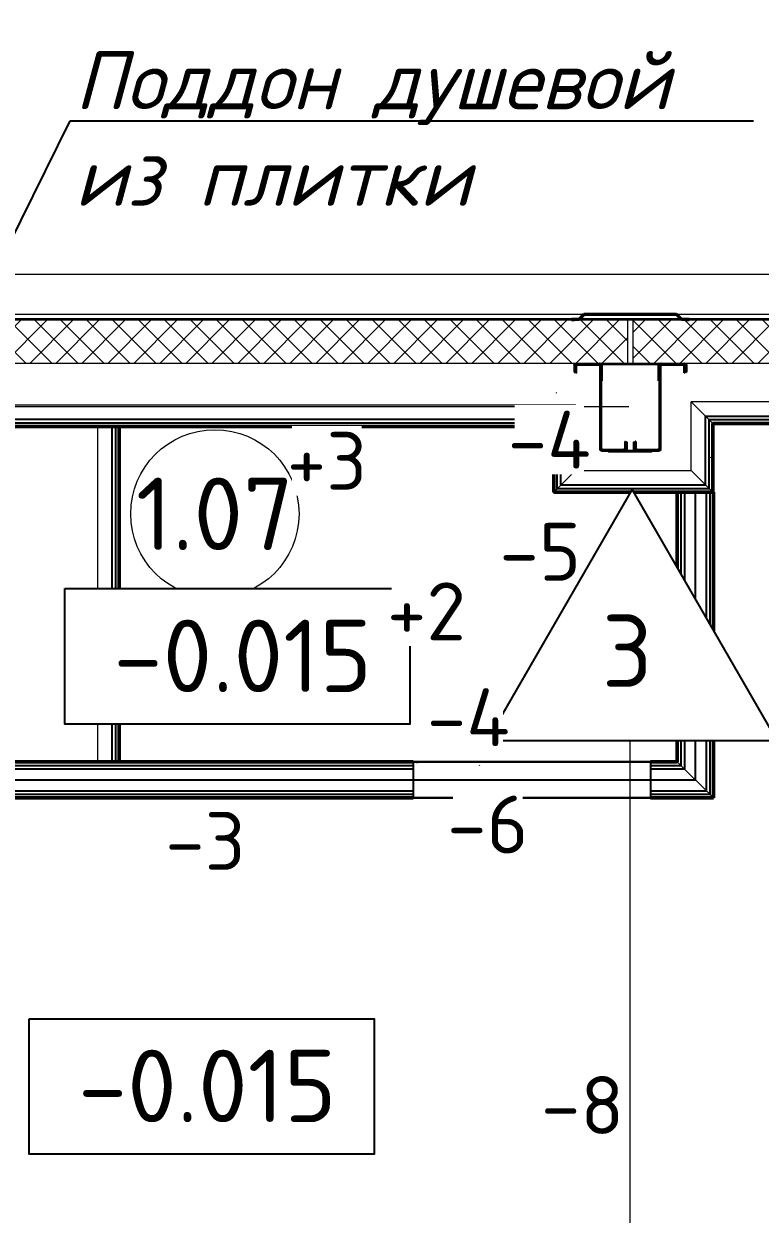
# Model space of a CAD drawing. Header units: metres. Extents: x -7665 to -5405, y -4871 to -3608.
# Drawn here: x -5509.581 to -5507.038, y -4856.671 to -4852.559 of the extents above; entities that cross this region are included whole.
import ezdxf
from ezdxf import colors
from ezdxf.entities.mleader import LeaderData, LeaderLine
from ezdxf.enums import TextEntityAlignment as Align
from ezdxf.math import Vec2, Vec3

# ---------------------------------------------------------------- set-up
doc = ezdxf.new("R2010")
doc.units = ezdxf.units.M
doc.linetypes.add('_ШТР__3__1_5_', pattern=[4.5, 3, -1.5])
doc.linetypes.add('Xref_level ST-8$0$DASHDOT', pattern=[25.4, 12.7, -6.35, 0, -6.35])
for name, color, linetype in [('01', 123, 'Continuous'), ('A-Wall', 113, 'Continuous'), ('Part', 7, 'Continuous'), ('высотные отклонения', 7, 'Continuous'), ('Лестницы', 7, 'Continuous'), ('Стены ГКЛ (графика)', 7, 'Continuous')]:
    doc.layers.add(name, color=color, linetype=linetype)
for name, color, linetype, lineweight in [('_4-3_ маркировка на кладочных планах АР', 7, 'Continuous', 0), ('S-WALL-PATT', 7, 'Continuous', 0), ('Выноски', 7, 'Continuous', 15), ('Обобщенные модели', 7, 'Continuous', 18), ('ОСИ', 250, 'Xref_level ST-8$0$DASHDOT', 5), ('Цоколь', 252, 'Continuous', 18)]:
    doc.layers.add(name, color=color, linetype=linetype, lineweight=lineweight)
doc.layers.add('_5-1_Площадь помещений', color=2, linetype='Continuous', lineweight=30, plot=False)
doc.layers.add('ГКЛ (контур)', color=255, linetype='Continuous', plot=False)
doc.layers.add('ГКЛ Откосы (контур)', color=7, linetype='Continuous', plot=False)
doc.styles.add('PDF ISOCPEUR Italic', font='isocpeui.ttf')
doc.styles.add('Норм 2.5', font='isocpeur.ttf', dxfattribs={"height": 2.5})
pattern_1 = [(0, (12, 6), (3, 300), [3, -300]), (10, (108, 12), (-49.14003004104248, 295.9632704366632), [2.999999999999999, -299.9999999999998]), (20, (54, 78), (-99.78696513534288, 282.9338466657496), [3, -300]), (29.99999999999999, (120, 126), (-147.4019237886467, 261.3076211353316), [3, -300]), (40, (42.00000000000001, 144), (-190.5381495766049, 231.741695764753), [2.999999999999999, -299.9999999999998]), (49.99999999999999, (66, 216), (-227.8849701066338, 195.1344162353187), [3, -300]), (59.99999999999999, (24, 270), (-258.3076211353316, 152.5980762113534), [3, -300]), (70, (120, 264), (-280.8817258057955, 105.4251208600584), [2.999999999999999, -299.9999999999998]), (80, (192, 276), (-294.9213813706616, 55.04887655911575), [2.999999999999999, -299.9999999999998]), (90, (228, 204), (-300, 3.000000000000018), [3, -300]), (99.99999999999997, (288, 198), (-295.9632704366632, -49.14003004104247), [3, -299.9999999999999]), (110, (288, 90), (-282.9338466657496, -99.78696513534288), [3, -300]), (120, (234, 54), (-261.3076211353316, -147.4019237886466), [2.999999999999999, -299.9999999999998]), (130, (150, 72), (-231.741695764753, -190.5381495766049), [3, -300]), (140, (204, 126), (-195.1344162353188, -227.8849701066338), [3, -300]), (150, (150, 180), (-152.5980762113533, -258.3076211353316), [3, -300]), (160.0000000000001, (276, 12), (-105.4251208600585, -280.8817258057954), [3, -300])]
pattern_2 = [(45, (0, 0), (-44.90128060534577, 44.90128060534577), []), (135, (0, 0), (-44.90128060534577, -44.90128060534576), [])]

# ---------------------------------------------------------------- blocks, each defined once
blk = doc.blocks.new('*U78')
at = {"layer": 'A-Wall', "linetype": 'Continuous', "lineweight": 18}
h = blk.add_hatch(dxfattribs=at)
h.set_pattern_fill('GENERAL_TEXTURE', color=30, scale=300, style=0, pattern_type=2)
h.set_pattern_definition(pattern_1)
h.paths.add_polyline_path([(12.5, 0), (12.5, -12.5), (530.7155004115775, -12.5), (530.7155004115775, 0)], flags=0)
at = {"layer": 'A-Wall', "color": 30, "linetype": 'Continuous', "lineweight": 50}
blk.add_line((0.8847013400118158, -1.347017690507073), (237.8847013400118, -1.347017690507073), dxfattribs=at)
at = {"layer": 'A-Wall', "color": 11, "linetype": 'Continuous', "lineweight": 25}
for p, q in [((13.38470134001181, -13.84701769050707), (250.3847013400118, -13.84701769050707)), ((25.88470134001181, -26.34701769050707), (262.8847013400118, -26.34701769050707))]:
    blk.add_line(p, q, dxfattribs=at)
at = {"layer": 'A-Wall', "color": 8, "linetype": 'Continuous', "lineweight": 0}
blk.add_line((75.8847013400118, -76.34701769050707), (312.8847013400118, -76.34701769050707), dxfattribs=at)
for points in [[(75.8847013400118, -76.34701769050707), (0.8847013400118158, -1.347017690507073)], [(312.8847013400118, -76.34701769050707), (237.8847013400118, -1.347017690507073)]]:
    blk.add_lwpolyline(points, dxfattribs=at)
blk = doc.blocks.new('*U79')
at = {"layer": 'A-Wall', "linetype": 'Continuous', "lineweight": 18}
h = blk.add_hatch(dxfattribs=at)
h.set_pattern_fill('GENERAL_TEXTURE', color=30, scale=300, style=0, pattern_type=2)
h.set_pattern_definition(pattern_1)
h.paths.add_polyline_path([(12.5, 0), (12.5, -12.5), (530.7155004115775, -12.5), (530.7155004115775, 0)], flags=0)
at = {"layer": 'A-Wall', "color": 30, "linetype": 'Continuous', "lineweight": 50}
blk.add_line((0.8847013400118158, -1.347017690507073), (2890.358145456779, -1.347017690507073), dxfattribs=at)
at = {"layer": 'A-Wall', "color": 11, "linetype": 'Continuous', "lineweight": 25}
for p, q in [((0.8847013400118158, -13.84701769050707), (2902.858145456779, -13.84701769050707)), ((0.8847013400118158, -26.34701769050707), (2915.358145456779, -26.34701769050707))]:
    blk.add_line(p, q, dxfattribs=at)
at = {"layer": 'A-Wall', "color": 8, "linetype": 'Continuous', "lineweight": 0}
blk.add_line((0.8847013400118158, -76.34701769050706), (2965.358145456779, -76.34701769050707), dxfattribs=at)
for points in [[(0.8847013400118158, -1.347017690507073), (0.8847013400118158, -76.34701769050706)], [(2965.358145456779, -76.34701769050707), (2890.358145456779, -1.347017690507073)]]:
    blk.add_lwpolyline(points, dxfattribs=at)
blk = doc.blocks.new('Колонна К2')
at = {"layer": 'Part'}
for p, q in [((-105, 146), (-104.9338393723592, 146.9250464488287)), ((-105, -141), (-105, 146)), ((-102.4529647831805, 146.5683505327906), (-102.5, 145.9107122735586)), ((-102.5, -141.0892877264414), (-102.5, 145.9107122735586)), ((-102.5, 143.5892877264414), (-102.440160356462, 144.4259552691365)), ((-102.5, -143.4107122735586), (-102.5, 143.5892877264414)), ((-99.95928576774895, 144.0692593530985), (-100, 143.5)), ((-100, -143.5), (-100, 143.5)), ((-100, -140.0001452717697), (-100, 139.9998547282303)), ((-99.42504644859582, 152.4338393722428), (-98.5, 152.5)), ((-98.41071227332577, 150), (-99.06835053255782, 149.9529647834133)), ((-98.5, 152.5), (-17.5, 152.5)), ((-98.41071227332577, 150), (-17.58928772620857, 150)), ((-96.92595526902005, 149.9401603563456), (-96.08928772620857, 150)), ((-96, 147.5), (-96.56925935298204, 147.4592857675161)), ((-96.08928772620857, 150), (-22.91071227332577, 150)), ((-96, 147.5), (-23, 147.5)), ((-22.43074064701796, 147.4592857675161), (-23, 147.5)), ((-22.91071227332577, 150), (-22.07404473097995, 149.9401603563456)), ((-19, 143.5), (-19.04071423225105, 144.0692593530985)), ((-19, 120), (-19, 143.5)), ((-16.93164946697652, 149.9529647834133), (-17.58928772620857, 150)), ((-17.5, 152.5), (-16.57495355140418, 152.4338393722428)), ((-16.559839643538, 144.4259552691365), (-16.5, 143.5892877264414)), ((-16.5, 120), (-16.5, 143.5892877264414)), ((-13.5, 145.9107122735586), (-13.54703521635383, 146.5683505327906)), ((-13.5, 122.5), (-13.5, 145.9107122735586)), ((-11.06616062764078, 146.9250464488287), (-11, 146)), ((-11, 146), (-11, 122.5)), ((11, 146), (11.06616062764078, 146.9250464488287)), ((11, 122.5), (11, 146)), ((13.54703521681949, 146.5683505327906), (13.5, 145.9107122735586)), ((13.5, 145.9107122735586), (13.5, 122.5)), ((16.5, 143.5892877264414), (16.559839643538, 144.4259552691365)), ((16.5, 120), (16.5, 143.5892877264414)), ((16.57495355140418, 152.4338393722428), (17.5, 152.5)), ((17.58928772667423, 150), (16.93164946744218, 149.9529647834133)), ((17.5, 152.5), (98.5, 152.5)), ((17.58928772667423, 150), (98.41071227379143, 150)), ((19.04071423271671, 144.0692593530985), (19, 143.5)), ((19, 120), (19, 143.5)), ((22.07404473097995, 149.9401603563456), (22.91071227379143, 150)), ((23, 147.5), (22.43074064701796, 147.4592857675161)), ((22.91071227379143, 150), (96.08928772667423, 150)), ((23, 147.5), (96, 147.5)), ((96.56925935298204, 147.4592857675161), (96, 147.5)), ((96.08928772667423, 150), (96.92595526902005, 149.9401603563456)), ((99.06835053302348, 149.9529647834133), (98.41071227379143, 150)), ((98.5, 152.5), (99.42504644859582, 152.4338393722428)), ((100, 143.5), (99.95928576774895, 144.0692593530985)), ((100, -143.5), (100, 143.5)), ((100, -140.0001452717697), (100, 139.9998547282303)), ((102.440160356462, 144.4259552691365), (102.5, 143.5892877264414)), ((102.5, 145.9107122735586), (102.4529647836462, 146.5683505327906)), ((102.5, -141.0892877264414), (102.5, 145.9107122735586)), ((102.5, -143.4107122735586), (102.5, 143.5892877264414)), ((104.9338393723592, 146.9250464488287), (105, 146)), ((105, -141), (105, 146)), ((-19, 120), (-16.5, 120)), ((-11, 122.5), (-13.5, 122.5)), ((13.5, 122.5), (11, 122.5)), ((19, 120), (16.5, 120)), ((-194, -143.5), (-194, -120)), ((-194, -120), (-191.5, -120)), ((-191.5, -120), (-191.5, -143.4107122735586)), ((-188.5, -117.5), (-186, -117.5)), ((-188.5, -141.0892877264414), (-188.5, -117.5)), ((-186, -117.5), (-186, -141)), ((-100, -143.5), (-100, -89.93383938604177)), ((-100, -89.93383938604177), (-97.5, -89.93383938604177)), ((-97.5, -89.93383938604177), (-97.47648239159025, -143.7395314031746)), ((97.5, -89.93383938604177), (97.47648239159025, -143.7395314031746)), ((100, -89.93383938604177), (97.5, -89.93383938604177)), ((100.0330803138204, -143.9625232244143), (100, -89.93383938604177)), ((188.5, -117.5), (186, -117.5)), ((186, -117.5), (186, -141)), ((188.5, -141.0892877264414), (188.5, -117.5)), ((191.5, -120), (191.5, -120)), ((191.5, -120), (191.5, -120)), ((191.5, -143.4107122735586), (191.5, -120)), ((191.5, -120), (194, -120)), ((194, -143.5), (194, -120)), ((-193.9338393723592, -144.4250464488287), (-194, -143.5)), ((-191.5, -143.4107122735586), (-191.4529647831805, -144.0683505327906)), ((-188.440160356462, -141.9259552691365), (-188.5, -141.0892877264414)), ((-187.5, -150), (-188.4250464485958, -149.9338393722428)), ((-188.0683505325578, -147.4529647834133), (-187.4107122733258, -147.5)), ((-187.5, -150), (-106.5, -150)), ((-187.4107122733258, -147.5), (-106.5892877262086, -147.5)), ((-186, -141), (-185.9592857672833, -141.5692593530985)), ((-182.0892877262086, -147.5), (-182.9259552690201, -147.4401603563456)), ((-182.569259352982, -144.9592857675161), (-182, -145)), ((-182.0892877262086, -147.5), (-108.9107122733258, -147.5)), ((-182, -145), (-109, -145)), ((-109, -145), (-108.430740647018, -144.9592857675161)), ((-108.0740447309799, -147.4401603563456), (-108.9107122733258, -147.5)), ((-106.5892877262086, -147.5), (-105.9316494669765, -147.4529647834133)), ((-105.5749535514042, -149.9338393722428), (-106.5, -150)), ((-105.040714232251, -141.5692593530985), (-105, -141)), ((-102.5, -141.0892877264414), (-102.559839643538, -141.9259552691365)), ((-102.5470352163538, -144.0683505327906), (-102.5, -143.4107122735586)), ((-99.93383937235922, -144.4250464488287), (-100, -143.5)), ((-97.5, -143.4107122735586), (-97.4529647831805, -144.0683505327906)), ((-94.42504644854769, -149.9338393722575), (94.42504644854789, -149.9338393722575)), ((-94.06835053264085, -147.4529647834324), (94.06835053264102, -147.4529647834324)), ((97.5, -143.4107122735586), (97.4529647831805, -144.0683505327906)), ((99.93383937235922, -144.4250464488287), (100, -143.5)), ((100.0661606276408, -144.4250464488287), (100, -143.5)), ((102.559839643538, -141.9259552691365), (102.5, -141.0892877264414)), ((102.5, -143.4107122735586), (102.5470352168195, -144.0683505327906)), ((105, -141), (105.0407142327167, -141.5692593530985)), ((106.5, -150), (105.5749535514042, -149.9338393722428)), ((105.9316494674422, -147.4529647834133), (106.5892877266742, -147.5)), ((106.5, -150), (187.5, -150)), ((106.5892877266742, -147.5), (187.4107122737914, -147.5)), ((108.9107122737914, -147.5), (108.0740447309799, -147.4401603563456)), ((108.430740647018, -144.9592857675161), (109, -145)), ((108.9107122737914, -147.5), (182.0892877266742, -147.5)), ((109, -145), (182, -145)), ((182, -145), (182.569259352982, -144.9592857675161)), ((182.9259552690201, -147.4401603563456), (182.0892877266742, -147.5)), ((185.959285767749, -141.5692593530985), (186, -141)), ((187.4107122737914, -147.5), (188.0683505330235, -147.4529647834133)), ((188.4250464485958, -149.9338393722428), (187.5, -150)), ((188.5, -141.0892877264414), (188.440160356462, -141.9259552691365)), ((191.4529647836462, -144.0683505327906), (191.5, -143.4107122735586)), ((194, -143.5), (193.9338393723592, -144.4250464488287))]:
    blk.add_line(p, q, dxfattribs=at)
blk.add_lwpolyline([(-74.99999999999999, 152.5), (-74.99999999999999, 154.5), (74.99999999999999, 154.5), (74.99999999999999, 152.5), (-74.99999999999999, 152.5)], dxfattribs=at)
for centre, radius, start, end in [((-98.5, 146), 6.499999999995562, 98.18181817978395, 171.8181818202161), ((-98.5, 146), 3.993614015769151, 98.18181817978395, 171.8181818202161), ((-96, 143.5), 6.506385984226687, 98.18181817978395, 171.8181818202161), ((-96, 143.5), 3.999999999991231, 98.18181817978395, 171.8181818202161), ((-23, 143.5), 3.999999999987617, 8.181818179783926, 81.81818182021608), ((-23, 143.5), 6.50638598422186, 8.181818179783926, 81.81818182021608), ((-17.5, 146), 3.993614015776985, 8.181818179783926, 81.81818182021608), ((-17.5, 146), 6.499999999989522, 8.181818179783926, 81.81818182021608), ((17.5, 146), 6.499999999999175, 98.18181817978395, 171.8181818202161), ((17.5, 146), 3.993614015773978, 98.18181817978395, 171.8181818202161), ((23, 143.5), 6.506385984229692, 98.18181817978395, 171.8181818202161), ((23, 143.5), 3.999999999996058, 98.18181817978395, 171.8181818202161), ((96, 143.5), 3.999999999996058, 8.181818179783926, 81.81818182021608), ((96, 143.5), 6.506385984231515, 8.181818179783926, 81.81818182021608), ((98.5, 146), 3.993614015764325, 8.181818179783926, 81.81818182021608), ((98.5, 146), 6.499999999989522, 8.181818179783926, 81.81818182021608), ((-187.5, -143.5), 6.499999999998569, 188.1818181797839, 261.8181818202161), ((-187.5, -143.5), 3.993614015776985, 188.1818181797839, 261.8181818202161), ((-182, -141), 6.506385984230301, 188.1818181797839, 261.8181818202161), ((-182, -141), 3.999999999987617, 188.1818181797839, 261.8181818202161), ((-109, -141), 3.999999999991231, 278.1818181797839, 351.8181818202161), ((-109, -141), 6.506385984226687, 278.1818181797839, 351.8181818202161), ((-106.5, -143.5), 3.993614015769151, 278.1818181797839, 351.8181818202161), ((-106.5, -143.5), 6.499999999999782, 278.1818181797839, 351.8181818202161), ((-93.5, -143.5), 6.499999999998569, 188.181818179784, 261.8181818202164), ((-93.5, -143.5), 3.993614015776985, 188.181818179784, 261.8181818202164), ((93.5, -143.5), 3.993614015776985, 278.1818181797836, 351.8181818202161), ((93.5, -143.5), 6.499999999998569, 278.1818181797836, 351.8181818202161), ((106.5, -143.5), 6.499999999993742, 188.1818181797839, 261.8181818202161), ((106.5, -143.5), 3.993614015764325, 188.1818181797839, 261.8181818202161), ((109, -141), 6.506385984231515, 188.1818181797839, 261.8181818202161), ((109, -141), 3.999999999996058, 188.1818181797839, 261.8181818202161), ((182, -141), 4.000000000000884, 278.1818181797839, 351.8181818202161), ((182, -141), 6.506385984222467, 278.1818181797839, 351.8181818202161), ((187.5, -143.5), 3.993614015778804, 278.1818181797839, 351.8181818202161), ((187.5, -143.5), 6.499999999999782, 278.1818181797839, 351.8181818202161)]:
    blk.add_arc(centre, radius, start, end, dxfattribs=at)
blk = doc.blocks.new('*U41')
at = {"layer": 'S-WALL-PATT', "lineweight": 0, "true_color": 0x636466}
h = blk.add_hatch(dxfattribs=at)
h.set_pattern_fill('ANSI37', color=251, scale=20)
h.set_pattern_definition(pattern_2)
h.paths.add_polyline_path([(-150, 0), (0, 1.4210854715202e-14), (0, 5979.999999999999), (-150, 5979.999999999999)])
at = {"color": 0}
blk.add_lwpolyline([(-150, 0), (0, 0), (0, 5979.999999999999), (-150, 5979.999999999999)], close=True, dxfattribs=at)
blk = doc.blocks.new('*U40')
at = {"layer": 'S-WALL-PATT', "lineweight": 0, "true_color": 0x636466}
h = blk.add_hatch(dxfattribs=at)
h.set_pattern_fill('ANSI37', color=251, scale=20)
h.set_pattern_definition(pattern_2)
h.paths.add_polyline_path([(-150, 0), (0, 1.4210854715202e-14), (0, 6349.999999999998), (-150, 6349.999999999998)])
at = {"color": 0}
blk.add_lwpolyline([(-150, 0), (0, 0), (0, 6349.999999999998), (-150, 6349.999999999998)], close=True, dxfattribs=at)
blk = doc.blocks.new('*U25')
at = {"layer": 'A-Wall', "linetype": 'Continuous', "lineweight": 18}
h = blk.add_hatch(dxfattribs=at)
h.set_pattern_fill('GENERAL_TEXTURE', color=30, scale=300, style=0, pattern_type=2)
h.set_pattern_definition(pattern_1)
h.paths.add_polyline_path([(12.5, 0), (12.5, -12.5), (530.7155004115775, -12.5), (530.7155004115775, 0)], flags=0)
at = {"layer": 'A-Wall', "color": 172, "linetype": 'Continuous', "lineweight": 50}
for p, q in [((-6.084907054898876, 0), (2331.923586368561, 0)), ((-6.084907054898876, -125), (2331.923586368561, -125))]:
    blk.add_line(p, q, dxfattribs=at)
at = {"layer": 'A-Wall', "color": 11, "linetype": 'Continuous', "lineweight": 25}
for p, q in [((-6.084907054898876, -12.5), (2331.923586368561, -12.5)), ((-6.084907054898876, -25), (2331.923586368561, -25)), ((-6.084907054898876, -100), (2331.923586368561, -100)), ((-6.084907054898876, -112.5), (2331.923586368561, -112.5))]:
    blk.add_line(p, q, dxfattribs=at)
at = {"layer": 'A-Wall', "color": 8, "linetype": 'Continuous', "lineweight": 0}
blk.add_lwpolyline([(2331.923586368561, 0), (2331.923586368561, -125)], dxfattribs=at)
blk = doc.blocks.new('*U27')
at = {"layer": 'A-Wall', "linetype": 'Continuous', "lineweight": 18}
h = blk.add_hatch(dxfattribs=at)
h.set_pattern_fill('GENERAL_TEXTURE', color=30, scale=300, style=0, pattern_type=2)
h.set_pattern_definition(pattern_1)
h.paths.add_polyline_path([(12.5, 0), (12.5, -12.5), (530.7155004115775, -12.5), (530.7155004115775, 0)], flags=0)
at = {"layer": 'A-Wall', "color": 172, "linetype": 'Continuous', "lineweight": 50}
for p, q in [((-465.7179730477509, -2.406636528450892e-14), (465.4096353306669, 9.839576960213453e-15)), ((-465.7179730477509, -125), (590.4096353306669, -125))]:
    blk.add_line(p, q, dxfattribs=at)
at = {"layer": 'A-Wall', "color": 11, "linetype": 'Continuous', "lineweight": 25}
for p, q in [((-465.7179730477509, -12.50000000000002), (477.9096353306669, -12.49999999999999)), ((-465.7179730477509, -25.00000000000002), (490.4096353306669, -24.99999999999999)), ((-465.7179730477509, -100), (565.4096353306669, -100)), ((-465.7179730477509, -112.5), (577.9096353306669, -112.5))]:
    blk.add_line(p, q, dxfattribs=at)
at = {"layer": 'A-Wall', "color": 8, "linetype": 'Continuous', "lineweight": 0}
blk.add_lwpolyline([(590.4096353306669, -125), (465.4096353306669, -4.371277754988551e-15)], dxfattribs=at)
blk = doc.blocks.new('*U26')
at = {"layer": 'A-Wall', "linetype": 'Continuous', "lineweight": 18}
h = blk.add_hatch(dxfattribs=at)
h.set_pattern_fill('GENERAL_TEXTURE', color=30, scale=300, style=0, pattern_type=2)
h.set_pattern_definition(pattern_1)
h.paths.add_polyline_path([(12.5, 0), (12.5, -12.5), (530.7155004115775, -12.5), (530.7155004115775, 0)], flags=0)
at = {"layer": 'A-Wall', "color": 172, "linetype": 'Continuous', "lineweight": 50}
for p, q in [((1074.961521215271, 5.554953455426456e-14), (1166.986513699871, 4.609414819675782e-14)), ((1074.961521215271, -124.9999999999999), (1291.986513699871, -125))]:
    blk.add_line(p, q, dxfattribs=at)
at = {"layer": 'A-Wall', "color": 11, "linetype": 'Continuous', "lineweight": 25}
for p, q in [((1074.961521215271, -12.49999999999994), (1179.486513699871, -12.49999999999995)), ((1074.961521215271, -24.99999999999995), (1191.986513699871, -24.99999999999995)), ((1074.961521215271, -99.99999999999994), (1266.986513699871, -99.99999999999996)), ((1074.961521215271, -112.4999999999999), (1279.486513699871, -112.5))]:
    blk.add_line(p, q, dxfattribs=at)
at = {"layer": 'A-Wall', "color": 8, "linetype": 'Continuous', "lineweight": 0}
blk.add_lwpolyline([(1291.986513699871, -125), (1166.986513699871, 3.188329348155582e-14)], dxfattribs=at)
blk = doc.blocks.new('*U36')
at = {"layer": 'A-Wall', "linetype": 'Continuous', "lineweight": 18}
h = blk.add_hatch(dxfattribs=at)
h.set_pattern_fill('GENERAL_TEXTURE', color=30, scale=300, style=0, pattern_type=2)
h.set_pattern_definition(pattern_1)
h.paths.add_polyline_path([(12.5, 0), (12.5, -12.5), (530.7155004115775, -12.5), (530.7155004115775, 0)], flags=0)
at = {"layer": 'A-Wall', "color": 11, "linetype": 'Continuous', "lineweight": 25}
for p, q in [((-24.11529865998818, -26.34701769050707), (2399.997220604, -26.34701769050707)), ((-11.61529865998818, -13.84701769050707), (2387.497220604, -13.84701769050707))]:
    blk.add_line(p, q, dxfattribs=at)
at = {"layer": 'A-Wall', "color": 114, "linetype": 'Continuous', "lineweight": 50}
blk.add_line((0.8847013400118158, -1.347017690507073), (2374.997220604, -1.347017690507073), dxfattribs=at)
at = {"layer": 'A-Wall', "color": 8, "linetype": 'Continuous', "lineweight": 0}
blk.add_line((-74.11529865998817, -76.34701769050707), (2449.997220604, -76.34701769050707), dxfattribs=at)
for points in [[(-74.11529865998817, -76.34701769050707), (0.8847013400118158, -1.347017690507073)], [(2449.997220604, -76.34701769050707), (2374.997220604, -1.347017690507073)]]:
    blk.add_lwpolyline(points, dxfattribs=at)
blk = doc.blocks.new('*U37')
at = {"layer": 'A-Wall', "linetype": 'Continuous', "lineweight": 18}
h = blk.add_hatch(dxfattribs=at)
h.set_pattern_fill('GENERAL_TEXTURE', color=30, scale=300, style=0, pattern_type=2)
h.set_pattern_definition(pattern_1)
h.paths.add_polyline_path([(12.5, 0), (12.5, -12.5), (530.7155004115775, -12.5), (530.7155004115775, 0)], flags=0)
at = {"layer": 'A-Wall', "color": 114, "linetype": 'Continuous', "lineweight": 50}
blk.add_line((0.8847013400118158, -1.347017690507073), (227.8847014592211, -1.347017690507073), dxfattribs=at)
at = {"layer": 'A-Wall', "color": 11, "linetype": 'Continuous', "lineweight": 25}
for p, q in [((13.38470134001181, -13.84701769050707), (240.3847014592211, -13.84701769050707)), ((25.88470134001181, -26.34701769050707), (252.8847014592211, -26.34701769050707))]:
    blk.add_line(p, q, dxfattribs=at)
at = {"layer": 'A-Wall', "color": 8, "linetype": 'Continuous', "lineweight": 0}
blk.add_line((75.8847013400118, -76.34701769050707), (302.8847014592211, -76.34701769050707), dxfattribs=at)
for points in [[(75.8847013400118, -76.34701769050707), (0.8847013400118158, -1.347017690507073)], [(302.8847014592211, -76.34701769050707), (227.8847014592211, -1.347017690507073)]]:
    blk.add_lwpolyline(points, dxfattribs=at)
blk = doc.blocks.new('*U38')
at = {"layer": 'A-Wall', "linetype": 'Continuous', "lineweight": 18}
h = blk.add_hatch(dxfattribs=at)
h.set_pattern_fill('GENERAL_TEXTURE', color=30, scale=300, style=0, pattern_type=2)
h.set_pattern_definition(pattern_1)
h.paths.add_polyline_path([(12.5, 0), (12.5, -12.5), (530.7155004115775, -12.5), (530.7155004115775, 0)], flags=0)
at = {"layer": 'A-Wall', "color": 114, "linetype": 'Continuous', "lineweight": 50}
blk.add_line((0.8847013400118158, -1.347017690507073), (550.7764735808776, -1.347017690507073), dxfattribs=at)
at = {"layer": 'A-Wall', "color": 11, "linetype": 'Continuous', "lineweight": 25}
for p, q in [((13.38470134001181, -13.84701769050707), (538.2764735808776, -13.84701769050707)), ((25.88470134001181, -26.34701769050707), (525.7764735808776, -26.34701769050707))]:
    blk.add_line(p, q, dxfattribs=at)
at = {"layer": 'A-Wall', "color": 8, "linetype": 'Continuous', "lineweight": 0}
blk.add_line((75.8847013400118, -76.34701769050707), (475.7764735808776, -76.34701769050707), dxfattribs=at)
for points in [[(75.8847013400118, -76.34701769050707), (0.8847013400118158, -1.347017690507073)], [(475.7764735808776, -76.34701769050707), (550.7764735808776, -1.347017690507073)]]:
    blk.add_lwpolyline(points, dxfattribs=at)
blk = doc.blocks.new('*U39')
at = {"layer": 'A-Wall', "linetype": 'Continuous', "lineweight": 18}
h = blk.add_hatch(dxfattribs=at)
h.set_pattern_fill('GENERAL_TEXTURE', color=30, scale=300, style=0, pattern_type=2)
h.set_pattern_definition(pattern_1)
h.paths.add_polyline_path([(12.5, 0), (12.5, -12.5), (530.7155004115775, -12.5), (530.7155004115775, 0)], flags=0)
at = {"layer": 'A-Wall', "color": 114, "linetype": 'Continuous', "lineweight": 50}
blk.add_line((-54.02678228119521, -1.347017690507073), (1104.100823872275, -1.347017690507073), dxfattribs=at)
at = {"layer": 'A-Wall', "color": 11, "linetype": 'Continuous', "lineweight": 25}
for p, q in [((-54.02678228119521, -13.84701769050707), (1104.100823872275, -13.84701769050707)), ((-54.02678228119521, -26.34701769050707), (1104.100823872275, -26.34701769050707))]:
    blk.add_line(p, q, dxfattribs=at)
at = {"layer": 'A-Wall', "color": 8, "linetype": 'Continuous', "lineweight": 0}
blk.add_line((-54.02678228119521, -76.34701769050707), (1104.100823872275, -76.34701769050707), dxfattribs=at)
for points in [[(-54.02678228119521, -1.347017690507073), (-54.02678228119521, -76.34701769050707)], [(1104.100823872275, -1.347017690507073), (1104.100823872275, -76.34701769050707)]]:
    blk.add_lwpolyline(points, dxfattribs=at)
blk = doc.blocks.new('*U180')
at = {"layer": 'Цоколь'}
for p, q in [((21889.99999999998, -9.094947017729282e-13), (0, 0)), ((21889.99999999998, -9.094947017729282e-13), (0, 0)), ((21889.99999999998, -2.588190451025184), (0, -2.588190451025184)), ((21889.99999999998, -5.485967929891558), (0, -5.485967929892468)), ((21889.99999999998, -19.86834022734274), (-9.094947017729282e-13, -19.86834022734365)), ((21889.99999999998, -158.0707920155728), (-9.094947017729282e-13, -158.0707920155728))]:
    blk.add_line(p, q, dxfattribs=at)
blk = doc.blocks.new('320мм_ФЭ_Стена_Стык вертикальный')
at = {"layer": 'Обобщенные модели', "lineweight": 9}
h = blk.add_hatch(dxfattribs=at)
h.set_pattern_fill('FP_4', color=256, style=0, pattern_type=2)
h.set_pattern_definition([(45, (210.0000000000036, 6.821210263296962e-13), (-106.0660171779821, 106.0660171779821), [])])
h.paths.add_polyline_path([(27265.00000000009, -294.9999999998949), (27282.00000000009, -277.9999999998988), (27281.58578643771, -276.9999999998947), (27264.58578643771, -293.9999999998951), (27155.41421356246, -293.9999999998948), (27138.41421356246, -276.9999999998943), (27138.00000000009, -277.9999999998984), (27155.00000000008, -294.9999999998946)], flags=0)
h.paths.add_polyline_path([(27307.00000000008, -275.999999999895), (27308.00000000008, -274.9999999998996), (27298.00000000009, -275.999999999895)], flags=0)
h.paths.add_polyline_path([(27122.00000000009, -275.9999999998944), (27122.00000000009, -274.9999999998947), (27113.00000000009, -275.9999999998944)], flags=0)
at = {"layer": 'Обобщенные модели', "lineweight": 40}
for p, q in [((26912.00000000005, -274.9999999998932), (26902.00000000005, -274.9999999998931)), ((26902.00000000005, -274.9999999998931), (26902.00000000005, -277.9999999998932)), ((26902.00000000005, -277.9999999998932), (26928.00000000005, -277.9999999998934)), ((26903.00000000005, -276.9999999998932), (26903.00000000005, -275.9999999998931)), ((26903.00000000005, -275.9999999998931), (26912.00000000005, -275.9999999998932)), ((26928.41421356243, -276.9999999998934), (26903.00000000005, -276.9999999998932)), ((26912.00000000005, -275.9999999998932), (26912.00000000005, -274.9999999998932)), ((26928.00000000005, -277.9999999998934), (26945.00000000005, -294.9999999998934)), ((26945.41421356243, -293.9999999998934), (26928.41421356243, -276.9999999998934)), ((27281.58578643768, -276.9999999998936), (27264.58578643768, -293.9999999998934)), ((27265.00000000005, -294.9999999998934), (27282.00000000005, -277.9999999998936)), ((27307.00000000005, -276.9999999998938), (27281.58578643768, -276.9999999998936)), ((27282.00000000005, -277.9999999998936), (27308.00000000006, -277.9999999998938)), ((27308.00000000006, -274.9999999998937), (27298.00000000006, -274.9999999998936)), ((27298.00000000006, -274.9999999998936), (27298.00000000006, -275.9999999998936)), ((27298.00000000006, -275.9999999998936), (27307.00000000005, -275.9999999998938)), ((27307.00000000005, -275.9999999998938), (27307.00000000005, -276.9999999998938)), ((27308.00000000006, -277.9999999998938), (27308.00000000006, -274.9999999998937))]:
    blk.add_line(p, q, dxfattribs=at)
for points in [[(26945.00000000005, -294.9999999998934), (27265.00000000005, -294.9999999998934)], [(26945.41421356243, -293.9999999998934), (27264.58578643768, -293.9999999998934)]]:
    blk.add_lwpolyline(points, dxfattribs=at)
blk = doc.blocks.new('_Dot')
at = {"color": 0, "linetype": 'ByBlock', "lineweight": -2}
blk.add_line((-0.5, 0), (-1, 0), dxfattribs=at)
at = {"color": 0, "linetype": 'ByBlock', "const_width": 0.5}
blk.add_lwpolyline([(-0.25, 0, 1), (0.25, 0, 1)], format="xyb", close=True, dxfattribs=at)
blk = doc.blocks.new('Номер_помещения')
blk.add_wipeout([(-5, 0), (0, 8.659999999999854), (5, 0)])
for p, q in [((-5, 0), (0, 8.659999999999854)), ((0, 8.659999999999854), (5, 0)), ((-5, 0), (5, 0))]:
    blk.add_line(p, q)
at = {"style": 'Норм 2.5'}
blk.add_attdef('НОМЕР', text='', height=2.5, dxfattribs=at).set_placement((-0.1712660301878657, 3.102129743254984), align=Align.MIDDLE_CENTER)
blk = doc.blocks.new('axis_name')
at = {"lineweight": 9}
blk.add_circle((0, 0), 2.907122088250071, dxfattribs=at)
at = {"style": 'Норм 2.5'}
blk.add_attdef('AXIS_NAME', text='', height=2.5, dxfattribs=at).set_placement((0, 0), align=Align.MIDDLE_CENTER)
blk = doc.blocks.new('Проектная_отметка')
blk.add_wipeout([(0, 0), (8.881784197001252e-16, 4.675579138611283), (11.91657117851264, 4.675579138611283), (11.91657117851264, 0)])
blk.add_lwpolyline([(0, 4.675579138611283), (11.91657117851264, 4.675579138611283), (11.91657117851264, 0), (0, 0)], close=True)
at = {"style": 'Норм 2.5'}
blk.add_attdef('ОТМЕТКА', text='', height=2.5, dxfattribs=at).set_placement((6.151168828841946, 2.352962737872986), align=Align.MIDDLE_CENTER)

msp = doc.modelspace()

# ---------------------------------------------------------------- linework, layer by layer
at = {"layer": '_5-1_Площадь помещений', "elevation": -0.0090000000000003}
msp.add_lwpolyline([(-5513.381938066628, -4857.611196469767), (-5513.381908196083, -4854.22199702036), (-5513.220938066629, -4854.22199702036), (-5513.220938066628, -4853.93399702036), (-5511.581761664559, -4853.93399702036), (-5511.581761664561, -4855.23299702036), (-5507.198933775124, -4855.233124628739), (-5507.198933775124, -4853.939997020359), (-5504.311464622511, -4853.939997020359), (-5504.311464622511, -4857.611381847582), (-5509.156444878635, -4857.611381847582), (-5509.156444878635, -4857.327081335324), (-5509.585444878635, -4857.327081335324), (-5509.585444878635, -4857.612081335562), (-5513.381938066628, -4857.612081335562)], dxfattribs=at)
at = {"layer": '_5-1_Площадь помещений'}
msp.add_lwpolyline([(-5509.251915710026, -4853.949997022584), (-5509.251915710026, -4855.108124628739), (-5507.323933775124, -4855.108124628739), (-5507.323933775124, -4854.17699702036), (-5507.750825547363, -4854.17699702036), (-5507.750825547364, -4853.949997020241), (-5509.251915710026, -4853.949997022584)], dxfattribs=at)
at = {"layer": 'ГКЛ (контур)'}
for points, elevation in [([(-5511.51926166456, -4853.93399702036), (-5511.519261664561, -4855.170531206641), (-5507.261433775124, -4855.170624628739), (-5507.261433775124, -4854.17699702036)], -0.00450000000000015), ([(-5507.200938066629, -4854.176992728854), (-5507.200938066629, -4853.939997020359), (-5504.311464622511, -4853.939997020359)], 0.021)]:
    msp.add_lwpolyline(points, dxfattribs=dict(at, elevation=elevation))
at = {"layer": 'ГКЛ (контур)', "color": 94}
for points in [[(-5511.45676166456, -4853.939997020359), (-5510.614938066628, -4853.939997020359), (-5510.614938066628, -4854.149997020359), (-5510.124938066629, -4854.149997020359), (-5510.124938066629, -4853.949997020241), (-5507.750825547364, -4853.949997020241), (-5507.750825547364, -4854.17699702036), (-5507.200933775123, -4854.17699702036)], [(-5509.251915710026, -4853.949997022584), (-5509.251915710026, -4855.108124628739)]]:
    msp.add_lwpolyline(points, dxfattribs=at)
at = {"layer": 'ГКЛ Откосы (контур)'}
for points in [[(-5508.235938067626, -4855.108124628739), (-5508.235938067626, -4855.233124628739)], [(-5507.415958767609, -4855.108124628739), (-5507.415949299089, -4855.233124628739)]]:
    msp.add_lwpolyline(points, dxfattribs=at)
at = {"layer": 'Лестницы', "linetype": '_ШТР__3__1_5_', "lineweight": 30, "ltscale": 3}
for points in [[(-5508.235938067626, -4855.108031206641), (-5507.415944526406, -4855.108124628739)], [(-5508.235938067626, -4855.233124628739), (-5507.415944526406, -4855.233218050836)]]:
    msp.add_lwpolyline(points, dxfattribs=at)
at = {"layer": 'ОСИ'}
for p, q in [((-5507.486365646552, -4867.205464102768), (-5507.486365646552, -4852.559042681536)), ((-5481.991847919518, -4853.882081335562), (-5529.481643533391, -4853.882081335562))]:
    msp.add_line(p, q, dxfattribs=at)

# ---------------------------------------------------------------- block references
at = {"color": 1, "xscale": -0.001, "yscale": 0.001, "zscale": 0.001, "rotation": 180}
msp.add_blockref('Колонна К2', (-5507.486365646552, -4853.882081335562), dxfattribs=at)
at = {"xscale": -0.001, "yscale": 0.001, "zscale": 0.001, "rotation": 90}
msp.add_blockref('*U27', (-5507.323933775124, -4854.642714993408, 0.02100000000000728), dxfattribs=at)
at = {"xscale": 0.001, "yscale": 0.001, "zscale": 0.001}
for name, p in [('*U25', (-5510.567861653995, -4855.108124628739)), ('*U26', (-5508.490920288824, -4855.108124628739))]:
    msp.add_blockref(name, p, dxfattribs=at)
at = {"layer": '01', "xscale": 0.1, "yscale": 0.1, "zscale": 0.1}
msp.add_blockref('axis_name', (-5508.9212379599, -4854.251728902089), dxfattribs=at).add_auto_attribs({'AXIS_NAME': '1.07'})
at = {"layer": 'Выноски', "xscale": -0.001, "yscale": 0.001, "zscale": 0.001, "rotation": 90}
for name, p in [('*U40', (-5507.496365646552, -4853.732081335562)), ('*U41', (-5501.496365646552, -4853.732081335562))]:
    msp.add_blockref(name, p, dxfattribs=at)
at = {"layer": 'Обобщенные модели', "yscale": 0.001, "zscale": 0.001, "rotation": 180}
for name, p, xscale in [('*U180', (-5494.786365646552, -4853.582081335562), 0.001), ('320мм_ФЭ_Стена_Стык вертикальный', (-5534.591365646553, -4853.857081335562), -0.001)]:
    msp.add_blockref(name, p, dxfattribs=dict(at, xscale=xscale))
at = {"layer": 'Стены ГКЛ (графика)', "yscale": 0.001, "zscale": 0.001}
for name, p, xscale, rotation in [('*U37', (-5507.752172565055, -4854.1778817217, 0.021), 0.001, 90.00000000000001), ('*U78', (-5507.199591048938, -4854.1778817217, 0.0210000000000008), -0.001, 270), ('*U36', (-5510.125822767968, -4853.951344037931, 0.02100000000000159), -0.001, 180), ('*U79', (-5504.310579921172, -4853.94134403805), 0.001, 180), ('*U39', (-5509.250568692335, -4854.004023802521), 0.001, 270), ('*U38', (-5507.751710248705, -4854.17834403805, 0.021), -0.001, 180)]:
    msp.add_blockref(name, p, dxfattribs=dict(at, xscale=xscale, rotation=rotation))

# ---------------------------------------------------------------- leaders
at = {"layer": '_4-3_ маркировка на кладочных планах АР'}
ml = msp.add_multileader_mtext('Standard', dxfattribs=at)
ml.set_content('Поддон душевой \\Pиз плитки', color=256, style='PDF ISOCPEUR Italic')
ml.set_leader_properties()
ml.set_arrow_properties(name='DOT')
ml.build(insert=Vec2(0, 0))
ml.multileader.update_dxf_attribs({"text_left_attachment_type": 6, "text_right_attachment_type": 6, "dogleg_length": 0.36, "arrow_head_size": 0.075})
ctx = ml.context
ctx.base_point, ctx.char_height, ctx.arrow_head_size, ctx.landing_gap_size, ctx.plane_origin = Vec3(-5509.420609340739, -4852.89437540216), 0.2, 0.075, 0.015, Vec3(-5509.94909624295, -4853.960833444103)
ctx.left_attachment, ctx.right_attachment = 6, 6
notes = []
notes.append((ctx, [(0, (1, 1, 0), (-5509.420969340739, -4852.89437540216), (1, 0), 0.00036, [(0, [(-5509.94909624295, -4853.960833444103)], 0, [])])]))
ctx.mtext.insert, ctx.mtext.flow_direction = Vec3(-5509.40560934074, -4852.65437540216), 5
for ctx, leaders in notes:
    for number, flags, end, landing, length, lines in leaders:
        leader = LeaderData()
        leader.index, (leader.has_last_leader_line, leader.has_dogleg_vector, leader.attachment_direction) = number, flags
        leader.last_leader_point, leader.dogleg_vector, leader.dogleg_length = Vec3(end), Vec3(landing), length
        for number, points, colour, breaks in lines:
            line = LeaderLine()
            line.index, line.vertices, line.color, line.breaks = number, Vec3.list(points), colors.encode_raw_color(colour), breaks
            leader.lines.append(line)
        ctx.leaders.append(leader)

# ---------------------------------------------------------------- next in the draw order: block references
at = {"layer": '01', "xscale": 0.1, "yscale": 0.1, "zscale": 0.1}
for name, p, values in [('Номер_помещения', (-5507.479671829142, -4855.035172962539), {'НОМЕР': '3'}), ('Проектная_отметка', (-5509.439961581592, -4854.977737443356), {'ОТМЕТКА': '-0.015'}), ('Проектная_отметка', (-5509.562532634858, -4856.463295733679), {'ОТМЕТКА': '-0.015'})]:
    msp.add_blockref(name, p, dxfattribs=at).add_auto_attribs(values)

# ---------------------------------------------------------------- next in the draw order: texts
at = {"layer": 'высотные отклонения', "char_height": 0.2, "width": 0.2, "attachment_point": 5, "style": 'Норм 2.5', "bg_fill": 3, "box_fill_scale": 1.1, "bg_fill_color": 256, "bg_fill_true_color": 13158600, "bg_fill_transparency": 0}
for s, insert in [('-4', (-5507.76618891532, -4853.995807887562, 20.646)), ('+3', (-5508.534214787103, -4854.068864385808, 20.653)), ('-6', (-5507.978326224796, -4855.324858747479, 20.644)), ('-3', (-5508.954114581954, -4855.381848482403, 20.647)), ('-8', (-5507.651187554817, -4856.294040464365, 20.642))]:
    msp.add_mtext(s, dxfattribs=dict(at, insert=insert))

# ---------------------------------------------------------------- next in the draw order: texts
for s, insert in [('-5', (-5507.797179258082, -4854.382722286166, 20.645)), ('+2', (-5508.190336861307, -4854.588689434849, 41.29800000000001)), ('-4', (-5508.045901821957, -4854.954528248178, 20.646))]:
    msp.add_mtext(s, dxfattribs=dict(at, insert=insert))

doc.saveas('drawing.dxf')
